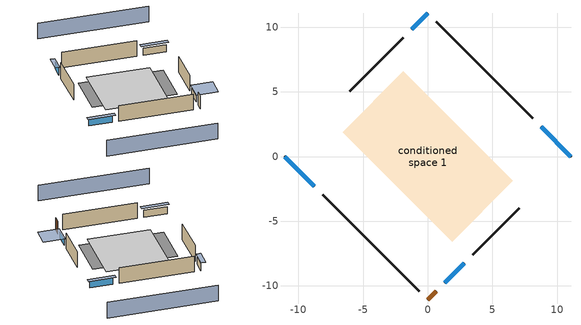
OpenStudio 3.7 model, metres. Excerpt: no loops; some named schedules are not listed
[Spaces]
conditioned space 1
 floor foundation (Slab1 construction): -6.57,1.88 -1.88,6.57 6.57,-1.88 1.88,-6.57 z0
 wall outside (Wall1 construction): -1.87,9.19 -6.01,5.06 z0:2.44
 wall outside (Wall2 construction): 8.09,2.97 0.66,10.41 z0:2.44
 wall outside (Wall3 construction): 3.46,-7.6 7.06,-4.01 z0:2.44
 wall outside (Wall4 construction): -8.09,-2.97 -0.66,-10.41 z0:2.44
 wall outside (AdiabaticWallConstruction): 0,11.07 -1.22,9.85 z0:1.13; 11.07,0 8.75,2.32 / -11.07,0 -8.75,-2.32 z0:1.07; 1.3,-9.76 2.81,-8.26 z0:0.92
 wall outside (AdiabaticWallConstruction 1): 0,-11.07 0.65,-10.42 z0:2.03
 window (WindowConstruction): 0,11.06 -1.22,9.85 z0:1.13
 window (WindowConstruction 1): 11.06,0 8.75,2.32 z0:1.07
 window (WindowConstruction 2): 1.3,-9.76 2.8,-8.26 z0:0.91
 window (WindowConstruction 3): -11.06,0 -8.75,-2.32 z0:1.07
 door (Door): 0,-11.06 0.65,-10.42 z0:2.03
 ceiling adiabatic (Floor1 construction): 0,-6.3 6.3,0 0,6.3 -6.3,0 z0
shading: -16.88,-5.82 -5.82,-16.88 / 16.88,5.82 5.82,16.88 z0:2.44; -1.43,9.63 0.22,11.28 -0.22,11.71 -1.86,10.06 z1.43; 8.53,2.53 11.28,-0.22 11.71,0.22 8.97,2.96 z1.37; 3.02,-8.04 1.09,-9.98 3.24,-12.13 5.18,-10.2 z1.22; -8.53,-2.53 -11.28,0.22 -11.71,-0.22 -8.97,-2.96 z1.37
[Site]
Tallahassee Regional Ap  Isis_FL_USA: Latitude {deg}=30.38; Longitude {deg}=-84.37; Time Zone {hr}=-5; Elevation {m}=21; Terrain=Suburbs
[Site:GroundTemperature:Shallow]
16.3547, 15.0593, 14.9556, 15.5703, 18.038, 20.4943, 22.6237, 23.9727, 24.0873, 22.9901, 20.915, 18.5341
[Site:WaterMainsTemperature]
Calculation Method=Schedule; Temperature Schedule=mains temperature schedule
[Building]
Building 1
[Material] Roughness=Rough
Name | Thickness {m} | Conductivity {W/m-K} | Density {kg/m3} | Specific Heat {J/kg-K} | Thermal Absorptance | Solar Absorptance | Visible Absorptance
osb sheathing 0.5 in. | 0.0127 | 0.115458 | 512.64 | 1214.23 | 0.9 | 0.7 | 0.7
wall layer 1 | 0.2032 | 0.391406 | 1762.2 | 795.53 | 0.9 | 0.7 | 0.7
gypsum board | 0.0127 | 0.160291 | 801 | 837.4 | 0.9 | 0.6 | 0.6
ceiling stud and cavity | 0.0889 | 1.05181 | 20.9862 | 1087.66 | 0.9 | 0.7 | 0.7
gypsum board 1 | 0.00254 | 0.160291 | 801 | 837.4 | 0.9 | 0.6 | 0.6
concrete 4.0 in. | 0.1016 | 1.803125 | 2242.8 | 837.4 | 0.9 | 0.7 | 0.7
floor covering | 0.0127 | 0.0450781 | 54.468 | 1339.84 | 0.9 | 0.9 | 0.9
wood siding; wood siding 1 | 0.0254 | 0.102417 | 544.68 | 1172.36
wall rigid ins | 0.512978 | 0.029427 | 32.04 | 1214.23 | 0.9 | 0.7 | 0.7
wall stud and cavity | 0.0889 | 0.380278 | 52.3479 | 1209.89 | 0.9 | 0.7 | 0.7
door material | 0.04445 | 0.0612267 | 512.64 | 1214.23 | 0.9 | 0.7 | 0.7
wall stud and cavity 1 | 0.0889 | 0.391764 | 83.0341 | 1211.67 | 0.9 | 0.7 | 0.7
furniture material conditioned space 1 | 0.1524 | 0.115458 | 640.8 | 1214.23 | 0.9 | 0.6 | 0.6
[Construction]
Wall1 construction; Wall2 construction; Wall3 construction; Wall4 construction: osb sheathing 0.5 in., wall layer 1, gypsum board
Floor1 construction: ceiling stud and cavity, gypsum board 1
Slab1 construction: concrete 4.0 in., floor covering
WindowConstruction; WindowConstruction 1; WindowConstruction 2; WindowConstruction 3: WindowMaterial
AdiabaticWallConstruction: wood siding, wall rigid ins, wall stud and cavity, gypsum board
Door: door material
AdiabaticWallConstruction 1: wood siding 1, wall rigid ins, wall stud and cavity, gypsum board
PartitionWallConstruction: gypsum board, wall stud and cavity 1, gypsum board
furniture construction conditioned space 1: furniture material conditioned space 1
[WindowMaterial:SimpleGlazingSystem]
WindowMaterial: U-Factor {W/m2-K}=6.58648; Solar Heat Gain Coefficient=0.76
[ThermalZone]
conditioned space: Multiplier=1; Volume {m3}=193.461; Thermostat=conditioned space temperature setpoint; Use Ideal Air Loads=No
[Space]
conditioned space 1: Thermal Zone=conditioned space; Building Unit=Building Unit 1; Volume {m3}=193.461
[ThermostatSetpoint:DualSetpoint]
conditioned space temperature setpoint: Heating Setpoint Temperature Schedule=heating setpoint; Cooling Setpoint Temperature Schedule=cooling setpoint
[Foundation:Kiva]
Foundation Kiva 1: Initial Indoor Air Temperature {C}=19.7222; Wall Height Above Grade {m}=0.1016; Wall Depth Below Slab {m}=0.2032
[Foundation:Kiva:Settings]
Soil Conductivity {W/m-K}=1.9041; Soil Density {kg/m3}=1842.3; Soil Specific Heat {J/kg-K}=418.7; Ground Solar Absorptivity=0.9; Ground Thermal Absorptivity=0.9; Ground Surface Roughness {m}=0.03; Far-Field Width {m}=40; Deep-Ground Boundary Condition=ZeroFlux; Deep-Ground Depth {m}=40; Minimum Cell Dimension {m}=0.2; Maximum Cell Growth Coefficient=3; Simulation Timestep=Timestep
[SurfaceProperty:ExposedFoundationPerimeter]
Slab1: Exposed Perimeter Calculation Method=TotalExposedPerimeter; Total Exposed Perimeter {m}=37.1856
[SurfaceProperty:IncidentSolarMultiplier] Incident Solar Multiplier=1; Incident Solar Multiplier Schedule=trans schedule winter=0.85 summer=0.7
Window1; Window2; Window3; Window4
[InternalMass:Definition] Design Level Calculation Method=SurfaceArea
Name | Construction | Surface Area {m2}
partition wall mass | PartitionWallConstruction | 79.3392
furniture mass conditioned space 1 | furniture construction conditioned space 1 | 31.7357
[InternalMass] Space or SpaceType=conditioned space 1; Multiplier=1
Name | Internal Mass Definition
partition wall mass | partition wall mass
furniture mass conditioned space 1 | furniture mass conditioned space 1
[External:File]
External File 1: File=in.schedules.csv
[People:Definition]
occupants: Number of People Calculation Method=People; Number of People {people}=2; Fraction Radiant=0.314171; Sensible Heat Fraction=0.56303; Carbon Dioxide Generation Rate {m3/s-W}=0; Enable ASHRAE 55 Comfort Warnings=No; Mean Radiant Temperature Calculation Type=ZoneAveraged
[People]
occupants: People Definition=occupants; Space or SpaceType=conditioned space 1; Number of People Schedule=occupants; Activity Level Schedule=occupants activity schedule; Multiplier=1
[EnergyManagementSystem:Sensor]
Name | Output Variable or Output Meter Index Key | Output Variable or Output Meter
cool_season | cooling season schedule | Schedule Value
out_pb_s |  | Site Outdoor Air Barometric Pressure
out_wt_s |  | Site Outdoor Air Humidity Ratio
site_vw_s |  | Site Wind Speed
natural_vent_s | natural vent schedule | Schedule Value
htg_sp_s | heating setpoint | Schedule Value
clg_sp_s | cooling setpoint | Schedule Value
mech_vent_range_fan_0_sch_s | mech vent range fan 0 schedule | Schedule Value
mech_vent_bath_fan_0_sch_s | mech vent bath fan 0 schedule | Schedule Value
htg_load_cond |  | Heating:EnergyTransfer:Zone:CONDITIONED SPACE
clg_load_cond |  | Cooling:EnergyTransfer:Zone:CONDITIONED SPACE
[EnergyManagementSystem:Program]
mini_split_air_conditioner_supply_fan_disaggregate_program: Set mini_split_air_conditioner_supply_fan_clg = 0; If mini_split_air_conditioner_clg_coil_s > 0; Set mini_split_air_conditioner_supply_fan_clg = mini_split_air_conditioner_supply_fan_s; EndIf
boiler_hydronic_pump_power_program: Set heating_plr = boiler_plr_s; Set pump_total_eff = boiler_hydronic_pump_rated_mfr / 1000 * 20000.0 / 210.576923076923; Set pump_vfr = boiler_hydronic_pump_mfr_s / 1000; If pump_vfr > 0; Set boiler_hydronic_pump_pressure_rise_act = 210.57692307692307 * heating_plr * pump_total_eff / pump_vfr; Else; Set boiler_hydronic_pump_pressure_rise_act = 0; EndIf
boiler_hydronic_pump_disaggregate_program: Set boiler_hydronic_pump_primary_htg = boiler_hydronic_pump_s
water_heater_EC_adj: Set dhw_e_cons = water_heater_energy + water_heater_on_cycle_parasitic + water_heater_off_cycle_parasitic; Set water_heater_ec_adj_act = 0.0 * dhw_e_cons / 1
natural_vent_program: Set Tin = tin_s; Set Tout = tout_s; Set Wout = out_wt_s; Set Pbar = out_pb_s; Set Phiout = (@RhFnTdbWPb Tout Wout Pbar); Set MaxHR = 0.0115; Set MaxRH = 0.7; Set Tnvsp = (htg_sp_s + clg_sp_s) / 2; Set NVavail = natural_vent_s; Set ClgSsnAvail = cool_season; Set natural_vent_flow_act = 0; Set whole_house_fan_flow_act = 0; Set whole_house_fan_act = 0; If ((Wout < MaxHR) && (Phiout < MaxRH) && (Tin > Tout) && (Tin > Tnvsp) && (ClgSsnAvail > 0)); Set WHF_Flow = 0; Set Adj = (Tin-Tnvsp)/(Tin-Tout); Set Adj = (@Min Adj 1); Set Adj = (@Max Adj 0); If (WHF_Flow > 0); Set whole_house_fan_flow_act = WHF_Flow*Adj; Set WHF_W = 0; Set whole_house_fan_act = WHF_W*Adj; ElseIf (NVavail > 0); Set NVArea = 4369.601583360001; Set Cs = 8.968567957270247e-05; Set Cw = 6.158219665777789e-05; Set Tdiff = Tin-Tout; Set dT = (@Abs Tdiff); Set Vwind = site_vw_s; Set SGNV = NVArea*Adj*((((Cs*dT)+(Cw*(Vwind^2)))^0.5)/1000); Set MaxNV = 1.0747816439808002; Set natural_vent_flow_act = (@Min SGNV MaxNV); EndIf; EndIf
infil_program: Set p_m = 0.14; Set p_s = 0.22; Set s_m = 270; Set s_s = 370; Set z_m = 9.99744; Set z_s = 2.4384; Set f_t = (((s_m/z_m)^p_m)*((z_s/s_s)^p_s)); Set Tdiff = tin_s-tout_s; Set dT = @Abs Tdiff; Set c = 0.2111; Set Cs = 0.0562; Set Cw = 0.1613; Set n = 0.65; Set sft = (f_t*0.5); Set temp1 = ((c*Cw)*((sft*site_vw_s)^(2*n)))^2; Set Qinf = (((c*Cs*(dT^n))^2)+temp1)^0.5; Set Qinf = (@Max Qinf 0); Set mech_vent_house_fan_sensible_load_equip_act = 0.0; Set mech_vent_house_fan_latent_load_equip_act = 0.0; Set OASupInPb = out_pb_s; Set OASupInTemp = tout_s; Set OASupInW = out_wt_s; Set OASupRho = (@RhoAirFnPbTdbW OASupInPb OASupInTemp OASupInW); Set OASupCp = (@CpAirFnW OASupInW); Set OASupInEnth = (@HFnTdbW OASupInTemp OASupInW); Set ZoneTemp = tin_s; Set ZoneW = win_s; Set ZoneCp = (@CpAirFnW ZoneW); Set ZoneAirEnth = (@HFnTdbW ZoneTemp ZoneW); Set mech_vent_house_fan_cfis_act = 0.0; Set QWHV_cfis_sup = 0.0; Set QWHV_cfis_suppl_sup = 0.0; Set QWHV_cfis_suppl_exh = 0.0; Set Qrange = 0; Set Qrange = Qrange + 0.04719 * mech_vent_range_fan_0_sch_s; Set Qbath = 0; Set Qbath = Qbath + 0.04719 * mech_vent_bath_fan_0_sch_s; Set Qdryer = 0; Set QWHV_sup = 0.0; Set QWHV_exh = 0.0; Set Qexhaust = Qrange + Qbath + Qdryer + QWHV_exh + QWHV_cfis_suppl_exh; Set Qsupply = QWHV_sup + QWHV_cfis_sup + QWHV_cfis_suppl_sup; Set Qfan = (@Max Qexhaust Qsupply); If Qfan > 0; Set Qavg = ((Qexhaust + Qsupply) / 2.0); If ((@Abs (Qexhaust - Qavg)) / Qavg) <= 0.1; Set phi = 1; Else; Set phi = (Qinf / (Qinf + Qfan)); EndIf; Set Qinf_adj = phi * Qinf; Else; Set Qinf_adj = Qinf; EndIf; Set infil_flow_act = Qinf_adj; Set Qload = Qfan; Set Effectiveness_Sens = 0.0; Set Effectiveness_Lat = 0.0; Set Fan_MFR = Qload * OASupRho; Set ZoneInEnth = OASupInEnth; Set ZoneInTemp = OASupInTemp; Set FanTotalToCond = Fan_MFR * (ZoneInEnth - ZoneAirEnth); Set FanSensToCond = Fan_MFR * ZoneCp * (ZoneInTemp - ZoneTemp); Set FanLatToCond = FanTotalToCond - FanSensToCond; Set mech_vent_house_fan_sensible_load_equip_act = mech_vent_house_fan_sensible_load_equip_act + FanSensToCond; Set mech_vent_house_fan_latent_load_equip_act = mech_vent_house_fan_latent_load_equip_act + FanLatToCond
unmet_hours_program: Set htg_unmet_hours = 0; Set clg_unmet_hours = 0; If ((DayOfYear >= 1) && (DayOfYear <= 365)); If zone_htg_unmet_s > htg_unmet_hours; Set htg_unmet_hours = zone_htg_unmet_s; EndIf; EndIf; If ((DayOfYear >= 1) && (DayOfYear <= 365)); If zone_clg_unmet_s > clg_unmet_hours; Set clg_unmet_hours = zone_clg_unmet_s; EndIf; EndIf
total_loads_program: Set loads_htg_tot = 0; Set loads_clg_tot = 0; If htg_load_cond > 0; Set loads_htg_tot = loads_htg_tot + (htg_load_cond - clg_load_cond) * 1.0; EndIf; If clg_load_cond > 0; Set loads_clg_tot = loads_clg_tot + (clg_load_cond - htg_load_cond) * 1.0; EndIf
[EnergyManagementSystem:ProgramCallingManager]
mini split air conditioner supply fan disaggregate program calling manager: EndOfSystemTimestepBeforeHVACReporting; mini_split_air_conditioner_supply_fan_disaggregate_program
boiler hydronic pump power program calling manager: EndOfSystemTimestepBeforeHVACReporting; boiler_hydronic_pump_power_program
boiler hydronic pump disaggregate program calling manager: EndOfSystemTimestepBeforeHVACReporting; boiler_hydronic_pump_disaggregate_program
water heater EC_adj ProgramManager: EndOfSystemTimestepBeforeHVACReporting; water_heater_EC_adj
natural_vent_program calling manager: BeginZoneTimestepAfterInitHeatBalance; natural_vent_program
infil_program calling manager: BeginZoneTimestepAfterInitHeatBalance; infil_program
unmet_hours_program calling manager: EndOfZoneTimestepBeforeZoneReporting; unmet_hours_program
total_loads_program calling manager: EndOfZoneTimestepAfterZoneReporting; total_loads_program
[EnergyManagementSystem:OutputVariable]
Name | EMS Variable | Type of Data in Variable | Update Frequency | EMS Program or Subroutine | Units
mini split air conditioner supply fan disaggregate clg | mini_split_air_conditioner_supply_fan_clg | Summed | SystemTimestep | mini_split_air_conditioner_supply_fan_disaggregate_program | J
boiler hydronic pump disaggregate htg primary | boiler_hydronic_pump_primary_htg | Summed | SystemTimestep | boiler_hydronic_pump_disaggregate_program | J
natural_vent_flow_act_timeseries_outvar | natural_vent_flow_act | Averaged | ZoneTimestep | natural_vent_program | m^/s
whole_house_fan_flow_act_timeseries_outvar | whole_house_fan_flow_act | Averaged | ZoneTimestep | natural_vent_program | m^/s
Qfan_timeseries_outvar | Qfan | Averaged | ZoneTimestep | infil_program | m^/s
infil_flow_act_timeseries_outvar | infil_flow_act | Averaged | ZoneTimestep | infil_program | m^/s
[EnergyManagementSystem:Actuator]
Name | Actuated Component | Actuated Component Type | Actuated Component Control Type | Zone or Space
water_heater_ec_adj_act | water heater energy adjustment1 | OtherEquipment | Power Level | conditioned space 1
natural_vent_flow_act | natural vent flow | Zone Infiltration | Air Exchange Flow Rate
whole_house_fan_flow_act | whole house fan flow | Zone Infiltration | Air Exchange Flow Rate
whole_house_fan_act | whole house fan | ElectricEquipment | Electricity Rate | conditioned space 1
mech_vent_house_fan_cfis_act | mech vent house fan cfis | ElectricEquipment | Electricity Rate | conditioned space 1
infil_flow_act | infil flow | Zone Infiltration | Air Exchange Flow Rate
mech_vent_house_fan_sensible_load_equip_act | mech vent house fan sensible load equip | OtherEquipment | Power Level | conditioned space 1
mech_vent_house_fan_latent_load_equip_act | mech vent house fan latent load equip | OtherEquipment | Power Level | conditioned space 1
[ElectricEquipment:Definition] Design Level Calculation Method=EquipmentLevel
Name | Design Level {W} | Fraction Latent | Fraction Radiant | Fraction Lost
ceiling fan | 33.1565 | 0 | 0.558 | 0
dishwasher | 929.13 | 0.3 | 0.18 | 0.4
cooking range | 200.005 | 0.161847 | 0.382892 | 0.2
misc plug loads | 282.715 | 0.021 | 0.558 | 0.049
whole house fan; mech vent house fan | 0 | 0 | 0 | 1
mech vent house fan cfis | 0 | 0 | 0 | 0
mech vent range fan 0; mech vent bath fan 0 | 30 | 0 | 0 | 1
[ElectricEquipment] Space or SpaceType=conditioned space 1
Name | Electric Equipment Definition | Schedule
ceiling fan | ceiling fan | ceiling_fan
dishwasher | dishwasher | dishwasher
cooking range | cooking range | cooking_range
misc plug loads | misc plug loads | plug_loads_other
whole house fan | whole house fan | Always On Discrete
mech vent house fan | mech vent house fan | mech vent house fan schedule
mech vent house fan cfis | mech vent house fan cfis | mech vent house fan cfis schedule
mech vent range fan 0 | mech vent range fan 0 | mech vent range fan 0 schedule
mech vent bath fan 0 | mech vent bath fan 0 | mech vent bath fan 0 schedule
[OtherEquipment:Definition] Design Level Calculation Method=EquipmentLevel
Name | Design Level {W} | Fraction Latent | Fraction Radiant | Fraction Lost
water heater energy adjustment1 | 0.01 | 0 | 0 | 1
cooking range 2 | 5861.58 | 0.161847 | 0.382892 | 0.2
water sensible | -749.03 | 0 | 0.6 | 0
water latent | 760.018 | 1 | 0 | 0
mech vent house fan sensible load equip | 0 | 0 | 0 | 0
mech vent house fan latent load equip | 0 | 1 | 0 | 0
[OtherEquipment] Space or SpaceType=conditioned space 1
Name | Other Equipment Definition | Schedule | Fuel Type
water heater energy adjustment1 | water heater energy adjustment1 | Always On Discrete | Electricity
cooking range 1 | cooking range 2 | cooking_range | NaturalGas
water sensible | water sensible | hot_water_fixtures | None
water latent | water latent | hot_water_fixtures | None
mech vent house fan sensible load equip | mech vent house fan sensible load equip | Always On Discrete | None
mech vent house fan latent load equip | mech vent house fan latent load equip | Always On Discrete | None
[WaterUse:Equipment:Definition]
Name | Peak Flow Rate {m3/s} | Target Temperature Schedule
dhw fixtures | 4.32208e-05 | mixed water temperature schedule
dhw distribution waste | 1.70352e-05 | mixed water temperature schedule
dishwasher | 9.33617e-06
[WaterUse:Equipment]
Name | Water Use Equipment Definition | Flow Rate Fraction Schedule
dhw fixtures | dhw fixtures | hot_water_fixtures
dhw distribution waste | dhw distribution waste | hot_water_fixtures
dishwasher | dishwasher | hot_water_dishwasher
[Lights:Definition]
interior lighting: Design Level Calculation Method=LightingLevel; Lighting Level {W}=845.714; Fraction Radiant=0.6; Fraction Visible=0.2; Return Air Fraction=0
[Lights]
interior lighting: Lights Definition=interior lighting; Space or SpaceType=conditioned space 1; Schedule=lighting_interior; Fraction Replaceable=1
[Exterior:Lights:Definition]
exterior lighting: Design Level {W}=51.5964
[Exterior:Lights]
exterior lighting: Exterior Lights Definition=exterior lighting; Schedule=exterior lighting schedule
[SpaceInfiltration:DesignFlowRate] Space or SpaceType=conditioned space 1; Schedule=Always On Discrete; Design Flow Rate Calculation Method=Flow/Space; Design Flow Rate {m3/s}=0
natural vent flow; whole house fan flow; infil flow
[BuildingUnit]
Building Unit 1
